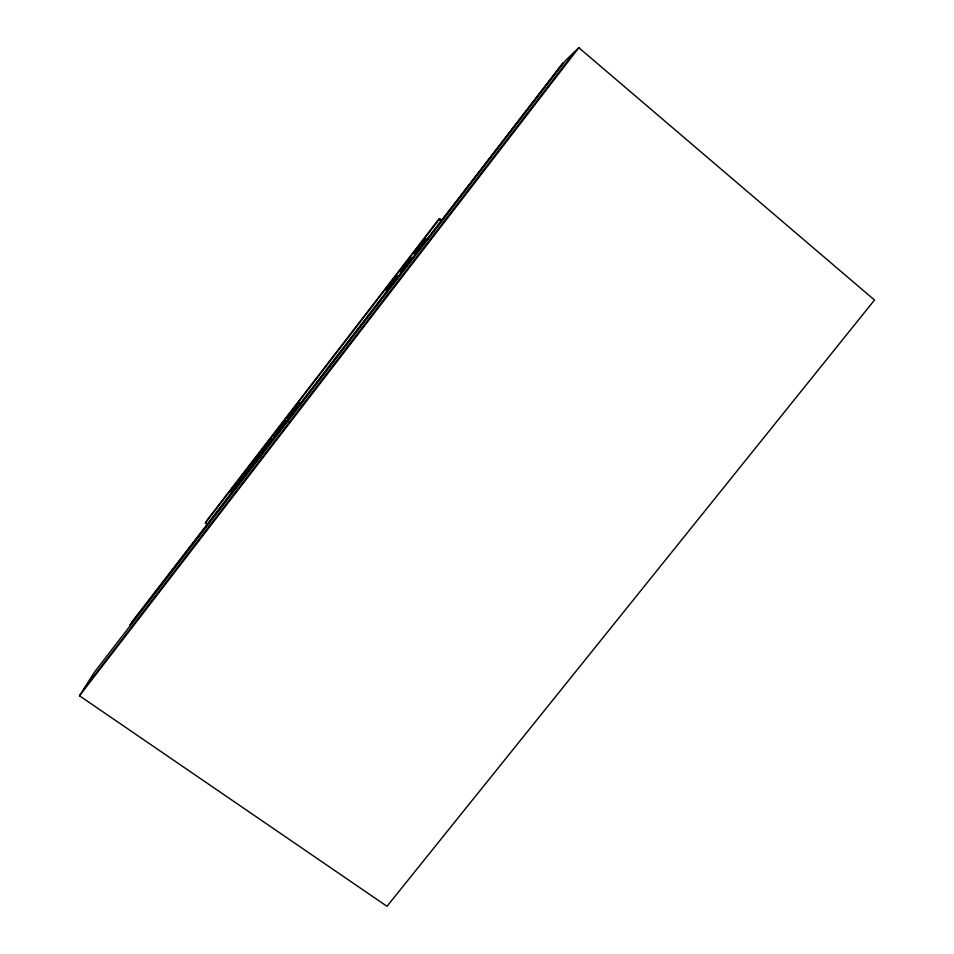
<?xml version="1.0" encoding="UTF-8"?>
<svg xmlns="http://www.w3.org/2000/svg" width="954" height="954" viewBox="0 0 954 954"><rect width="100%" height="100%" fill="white"/><g stroke="black" fill="none" stroke-linecap="round" stroke-linejoin="round"><path stroke-width="1.43" d="M287.714 421.155L287.345 418.603L297.016 406.034L298.113 403.172L301.905 402.683M287.345 418.603L288.633 415.467L298.113 403.172M284.292 421.119L282.897 424.363L273.249 436.896L274.835 433.378L284.292 421.119L288.084 420.631M273.035 438.697L270.507 439.019L268.825 442.644L259.202 455.141L259.571 457.681M259.202 455.141L261.074 451.254L270.507 439.019M245.56 475.879L245.178 473.351L254.778 460.889L256.757 456.871L260.549 456.382M245.178 473.351L247.348 469.082L256.757 456.871M231.583 494.017L231.202 491.513L240.778 479.075L243.031 474.687L245.56 474.365M231.202 491.513L233.658 486.874L243.031 474.687M207.769 524.795L205.372 523.066L206.935 520.3L438.697 219.289L439.711 218.728L442.012 220.577M79.504 695.788L94.279 672.391L565.686 60.388L578.839 47.7L874.496 300.045L386.99 906.3L79.504 695.788L578.839 47.7M205.372 523.066L439.711 218.728M386.668 292.639L386.179 288.8L395.815 276.278L399.631 275.813M400.74 274.382L400.251 270.519L409.91 257.974L413.833 257.413M414.68 254.778L414.358 252.19L424.041 239.621L428.274 238.655M387.312 291.841L386.978 289.217L396.828 276.433L395.815 276.278M411.234 257.723L401.36 270.542L400.251 270.519M414.358 252.19L415.777 251.82L425.675 238.965M83.892 688.824L574.916 51.48M254.778 460.889L257.365 460.543M240.778 479.075L243.353 478.741M297.016 406.034L299.604 405.712M409.91 257.974L413.726 257.508M424.041 239.621L426.593 239.311M386.179 288.8L386.978 289.217M438.697 219.289L440.998 221.137M274.835 433.378L275.205 435.871M415.777 251.82L416.099 254.456M132.415 621.221L129.887 625.323L563.063 62.916L132.415 621.221"/></g></svg>
